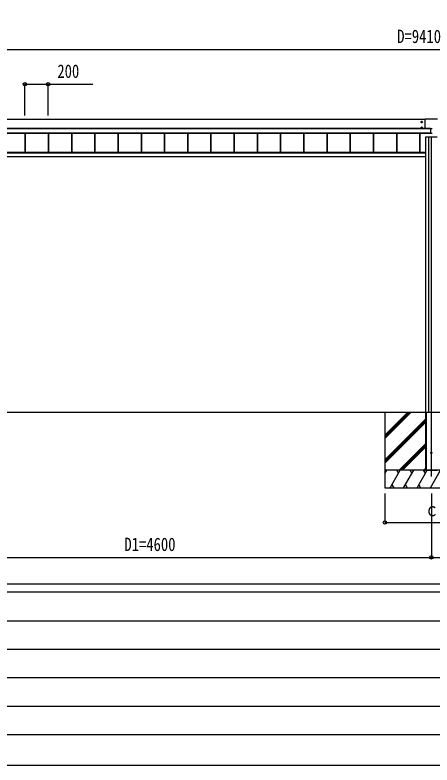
# Model space of a CAD drawing. Units: millimetres, scale not verified. Extents: x -14718 to 14718, y -10395 to 10395.
# Drawn here: x -11242 to -7650, y -10395 to -3935 of the extents above; entities that cross this region are included whole.
import ezdxf
from ezdxf.enums import TextEntityAlignment as Align

# ---------------------------------------------------------------- set-up
doc = ezdxf.new("R2010")
doc.units = ezdxf.units.MM
doc.header["$LTSCALE"] = 50
for name, color, linetype in [('0-3_YKK_12', 2, 'Continuous'), ('0-4_YKK_A1', 4, 'Continuous'), ('0-5_YKK_D', 6, 'Continuous'), ('0-6_YKK_ZWAK', 7, 'Continuous')]:
    doc.layers.add(name, color=color, linetype=linetype)
doc.styles.add('ＭＳ ゴシック', font='')
doc.styles.get('ＭＳ ゴシック').set_extended_font_data('MS Gothic')

msp = doc.modelspace()

# ---------------------------------------------------------------- linework, layer by layer
at = {"layer": '0-3_YKK_12'}
msp.add_line((-7655.44, -7909), (-7655.44, -4983.3), dxfattribs=at)
at = {"layer": '0-4_YKK_A1'}
for p, q in [((-7708.44, -4835.37), (-12202.44, -4835.37)), ((-7708.44, -4913.81), (-7708.44, -4832.15)), ((-7603.44, -4831.15), (-7707.44, -4831.15)), ((-7731.19, -4857.11), (-7745.69, -4857.11)), ((-7731.19, -4907.08), (-7745.69, -4907.08)), ((-7740.72, -4857.87), (-7741.44, -4857.87)), ((-7740.72, -4907.84), (-7741.44, -4907.84)), ((-7738.44, -4864.36), (-7738.44, -4849.86)), ((-7738.44, -4914.33), (-7738.44, -4899.83)), ((-7736.16, -4856.35), (-7735.44, -4856.35)), ((-7736.16, -4906.32), (-7735.44, -4906.32)), ((-7662.94, -4913.81), (-12353.94, -4913.81)), ((-7662.94, -4914.29), (-12353.94, -4914.29)), ((-7662.94, -4953.27), (-12353.94, -4953.27)), ((-7662.94, -4953.78), (-12353.94, -4953.78)), ((-12353.94, -4953.92), (-7662.94, -4953.92)), ((-7662.94, -4953.92), (-12353.94, -4953.92)), ((-11156.94, -4953.92), (-11156.94, -5120.15)), ((-11154.34, -4953.92), (-11154.34, -5120.15)), ((-11153.94, -4953.92), (-11153.94, -5120.15)), ((-10956.94, -4953.92), (-10956.94, -5120.15)), ((-10954.34, -4953.92), (-10954.34, -5120.15)), ((-10953.94, -4953.92), (-10953.94, -5120.15)), ((-10756.94, -4953.92), (-10756.94, -5120.15)), ((-10754.34, -4953.92), (-10754.34, -5120.15)), ((-10753.94, -4953.92), (-10753.94, -5120.15)), ((-10556.94, -4953.92), (-10556.94, -5120.15)), ((-10554.34, -4953.92), (-10554.34, -5120.15)), ((-10553.94, -4953.92), (-10553.94, -5120.15)), ((-10356.94, -4953.92), (-10356.94, -5120.15)), ((-10354.34, -4953.92), (-10354.34, -5120.15)), ((-10353.94, -4953.92), (-10353.94, -5120.15)), ((-10156.94, -4953.92), (-10156.94, -5120.15)), ((-10154.34, -4953.92), (-10154.34, -5120.15)), ((-10153.94, -4953.92), (-10153.94, -5120.15)), ((-9956.94, -4953.92), (-9956.94, -5120.15)), ((-9954.34, -4953.92), (-9954.34, -5120.15)), ((-9953.94, -4953.92), (-9953.94, -5120.15)), ((-9756.94, -4953.92), (-9756.94, -5120.15)), ((-9754.34, -4953.92), (-9754.34, -5120.15)), ((-9753.94, -4953.92), (-9753.94, -5120.15)), ((-9556.94, -4953.92), (-9556.94, -5120.15)), ((-9554.34, -4953.92), (-9554.34, -5120.15)), ((-9553.94, -4953.92), (-9553.94, -5120.15)), ((-9356.94, -4953.92), (-9356.94, -5120.15)), ((-9354.34, -4953.92), (-9354.34, -5120.15)), ((-9353.94, -4953.92), (-9353.94, -5120.15)), ((-9156.94, -4953.92), (-9156.94, -5120.15)), ((-9154.34, -4953.92), (-9154.34, -5120.15)), ((-9153.94, -4953.92), (-9153.94, -5120.15)), ((-8956.94, -4953.92), (-8956.94, -5120.15)), ((-8954.34, -4953.92), (-8954.34, -5120.15)), ((-8953.94, -4953.92), (-8953.94, -5120.15)), ((-8756.94, -4953.92), (-8756.94, -5120.15)), ((-8754.34, -4953.92), (-8754.34, -5120.15)), ((-8753.94, -4953.92), (-8753.94, -5120.15)), ((-8556.94, -4953.92), (-8556.94, -5120.15)), ((-8554.34, -4953.92), (-8554.34, -5120.15)), ((-8553.94, -4953.92), (-8553.94, -5120.15)), ((-8356.94, -4953.92), (-8356.94, -5120.15)), ((-8354.34, -4953.92), (-8354.34, -5120.15)), ((-8353.94, -4953.92), (-8353.94, -5120.15)), ((-8156.94, -4953.92), (-8156.94, -5120.15)), ((-8154.34, -4953.92), (-8154.34, -5120.15)), ((-8153.94, -4953.92), (-8153.94, -5120.15)), ((-7956.94, -4953.92), (-7956.94, -5120.15)), ((-7954.34, -4953.92), (-7954.34, -5120.15)), ((-7953.94, -4953.92), (-7953.94, -5120.15)), ((-7756.94, -4953.92), (-7756.94, -5120.15)), ((-7754.34, -4953.92), (-7754.34, -5120.15)), ((-7753.94, -4953.92), (-7753.94, -5120.15)), ((-7681.94, -4911.48), (-7681.94, -4913.81)), ((-7681.94, -4911.48), (-7662.94, -4911.48)), ((-7681.94, -4913.48), (-7662.94, -4913.48)), ((-7662.94, -4911.31), (-7662.94, -4956.46)), ((-7662.94, -4911.31), (-7647.94, -4911.31)), ((-7647.94, -4956.46), (-7662.94, -4956.46)), ((-7705.44, -4987.86), (-7705.44, -7352.5)), ((-7680.25, -4986.12), (-7680.25, -7356.5)), ((-7705.44, -5120.15), (-12205.44, -5120.15)), ((-7705.44, -5122.15), (-12205.44, -5122.15)), ((-7705.44, -5125.02), (-12205.44, -5125.02)), ((-7705.44, -5156.5), (-12204.59, -5156.5)), ((-12205.44, -7356.5), (-2555.44, -7356.5)), ((-8055.44, -7356.5), (-8055.44, -8006.5)), ((-8055.44, -7583.13), (-7828.8, -7356.5)), ((-8055.44, -7554.85), (-7857.09, -7356.5)), ((-8055.44, -7568.99), (-7843, -7356.56)), ((-7705.44, -7352.5), (-7705.44, -7856.5)), ((-7705.44, -7356.5), (-7705.14, -7356.5)), ((-7705.44, -7356.5), (-7705.44, -7856.5)), ((-7705.14, -7356.5), (-7605.74, -7356.5)), ((-7702.94, -7356.5), (-7702.94, -7856.5)), ((-7701.44, -7356.5), (-7701.44, -7856.5)), ((-8055.44, -7766.98), (-7705.44, -7416.98)), ((-8055.44, -7781.12), (-7705.44, -7431.12)), ((-8055.44, -7795.26), (-7705.44, -7445.27)), ((-7932.83, -7856.5), (-7705.44, -7629.11)), ((-7918.68, -7856.5), (-7705.44, -7643.26)), ((-7904.54, -7856.5), (-7705.44, -7657.4)), ((-7255.44, -7856.5), (-8055.44, -7856.5)), ((-8055.44, -7885.44), (-8038.73, -7856.5)), ((-7255.44, -7856.5), (-8055.44, -7856.5)), ((-8053.73, -7882.48), (-8055.44, -7879.53)), ((-8009.86, -8006.5), (-7923.26, -7856.5)), ((-7938.26, -7882.48), (-7953.26, -7856.5)), ((-7894.39, -8006.5), (-7807.79, -7856.5)), ((-7822.79, -7882.48), (-7837.79, -7856.5)), ((-7778.92, -8006.5), (-7692.32, -7856.5)), ((-7707.32, -7882.49), (-7722.32, -7856.5)), ((-7720.69, -7856.5), (-7705.44, -7841.24)), ((-7705.44, -7856.5), (-7605.44, -7856.5)), ((-7663.45, -8006.5), (-7576.85, -7856.5)), ((-8055.44, -8006.5), (-7255.44, -8006.5)), ((-7994.86, -7980.52), (-7979.86, -8006.5)), ((-7879.39, -7980.52), (-7864.39, -8006.5)), ((-7763.92, -7980.52), (-7748.92, -8006.5))]:
    msp.add_line(p, q, dxfattribs=at)
for points in [[(-7738.44, -4851.34), (-7733.44, -4854.23), (-7733.44, -4860), (-7738.44, -4862.89), (-7743.44, -4860), (-7743.44, -4854.23)], [(-7738.44, -4901.31), (-7733.44, -4904.19), (-7733.44, -4909.97), (-7738.44, -4912.86), (-7743.44, -4909.97), (-7743.44, -4904.19)]]:
    msp.add_lwpolyline(points, close=True, dxfattribs=at)
for points in [[(-7741.44, -4857.87), (-7741.44, -4856.35), (-7740.72, -4856.35)], [(-7741.44, -4907.84), (-7741.44, -4906.32), (-7740.72, -4906.32)], [(-7739.2, -4854.83), (-7739.2, -4854.11), (-7737.68, -4854.11), (-7737.68, -4854.83)], [(-7737.68, -4859.39), (-7737.68, -4860.11), (-7739.2, -4860.11), (-7739.2, -4859.39)], [(-7739.2, -4904.8), (-7739.2, -4904.08), (-7737.68, -4904.08), (-7737.68, -4904.8)], [(-7737.68, -4909.36), (-7737.68, -4910.08), (-7739.2, -4910.08), (-7739.2, -4909.36)], [(-7735.44, -4856.35), (-7735.44, -4857.87), (-7736.16, -4857.87)], [(-7735.44, -4906.32), (-7735.44, -4907.84), (-7736.16, -4907.84)], [(-7705.14, -7356.5), (-7605.74, -7356.5), (-7605.44, -7356.5)]]:
    msp.add_lwpolyline(points, dxfattribs=at)
for centre, radius in [((-7738.44, -4857.11), 6.25), ((-7738.44, -4907.08), 6.25), ((-7738.44, -4857.11), 5), ((-7738.44, -4907.08), 5), ((-7655.44, -7706.5), 5)]:
    msp.add_circle(centre, radius, dxfattribs=at)
for centre, radius, start, end in [((-7707.44, -4832.15), 1, 89.98255, 179.98254), ((-7738.44, -4857.11), 5.58, 153.74848, 206.25152), ((-7738.44, -4907.08), 5.58, 153.74848, 206.25152), ((-7738.44, -4857.11), 5.58, 93.74848, 146.25152), ((-7738.44, -4857.11), 5.58, 213.74848, 266.25152), ((-7738.44, -4907.08), 5.58, 93.74848, 146.25152), ((-7740.72, -4854.83), 1.52, 270, 0), ((-7740.72, -4859.39), 1.52, 0, 90), ((-7740.72, -4904.8), 1.52, 270, 0), ((-7740.72, -4909.36), 1.52, 0, 90), ((-7738.44, -4857.11), 5.58, 33.74848, 86.25152), ((-7738.44, -4857.11), 5.58, 273.74848, 326.25152), ((-7738.44, -4907.08), 5.58, 33.74848, 86.25152), ((-7736.16, -4854.83), 1.52, 180, 270), ((-7736.16, -4859.39), 1.52, 90, 180), ((-7736.16, -4904.8), 1.52, 180, 270), ((-7736.16, -4909.36), 1.52, 90, 180), ((-7738.44, -4857.11), 5.58, 333.74848, 26.25152), ((-7738.44, -4907.08), 5.58, 333.74848, 26.25152), ((-7738.44, -4907.08), 5.58, 213.74848, 266.25152), ((-7738.44, -4907.08), 5.58, 273.74848, 326.25152)]:
    msp.add_arc(centre, radius, start, end, dxfattribs=at)
msp.add_ellipse((-7655.44, -4987.86), major_axis=(50, 0), ratio=0.04, start_param=6.2831853, end_param=9.424778, dxfattribs=at)
at = {"layer": '0-5_YKK_D'}
for p, q in [((-12185.44, -4231.15), (-3125.44, -4231.15)), ((-11156.94, -4800.22), (-11156.94, -4530.15)), ((-10956.94, -4800.22), (-10956.94, -4530.15)), ((-8055.44, -8056.5), (-8055.44, -8307.5)), ((-7655.44, -8056.5), (-7655.44, -8607.5)), ((-7655.44, -8056.5), (-7655.44, -8607.5)), ((-8055.44, -8306.5), (-7255.44, -8306.5)), ((-12255.44, -8606.5), (-7655.44, -8606.5)), ((-7655.44, -8606.5), (-3055.44, -8606.5))]:
    msp.add_line(p, q, dxfattribs=at)
msp.add_lwpolyline([(-11156.94, -4531.15), (-10956.94, -4531.15), (-10571.84, -4531.15)], dxfattribs=at)
for centre in [(-11156.94, -4531.15), (-10956.94, -4531.15), (-8055.44, -8306.5), (-7655.44, -8606.5), (-7655.44, -8606.5)]:
    msp.add_circle(centre, 14.88, dxfattribs=at)
at = {"layer": '0-6_YKK_ZWAK'}
for p, q in [((13632.57, -8837.5), (-13667.43, -8837.5)), ((-4567.43, -8907.5), (-13667.43, -8907.5)), ((-13518.68, -9152.5), (-4742.43, -9152.5)), ((-13518.68, -9397.5), (-4742.43, -9397.5)), ((-13518.68, -9642.5), (-4742.43, -9642.5)), ((-13518.68, -9887.5), (-4742.43, -9887.5)), ((-13667.43, -10132.5), (-4567.43, -10132.5))]:
    msp.add_line(p, q, dxfattribs=at)
msp.add_lwpolyline([(-14717.5, -10395), (14717.5, -10395), (14717.5, 10395), (-14717.5, 10395)], close=True, dxfattribs=at)

# ---------------------------------------------------------------- texts
at = {"layer": '0-5_YKK_D', "style": 'ＭＳ ゴシック', "width": 0.8}
for s, p in [('D=9410', (-7949.44, -4211.15)), ('200', (-10877.44, -4511.15)), ('ｃ', (-7714.24, -8286.5)), ('D1=4600', (-10299.84, -8586.5))]:
    msp.add_text(s, height=115.5, dxfattribs=at).set_placement(p, align=Align.BOTTOM_LEFT)

doc.saveas('drawing.dxf')
